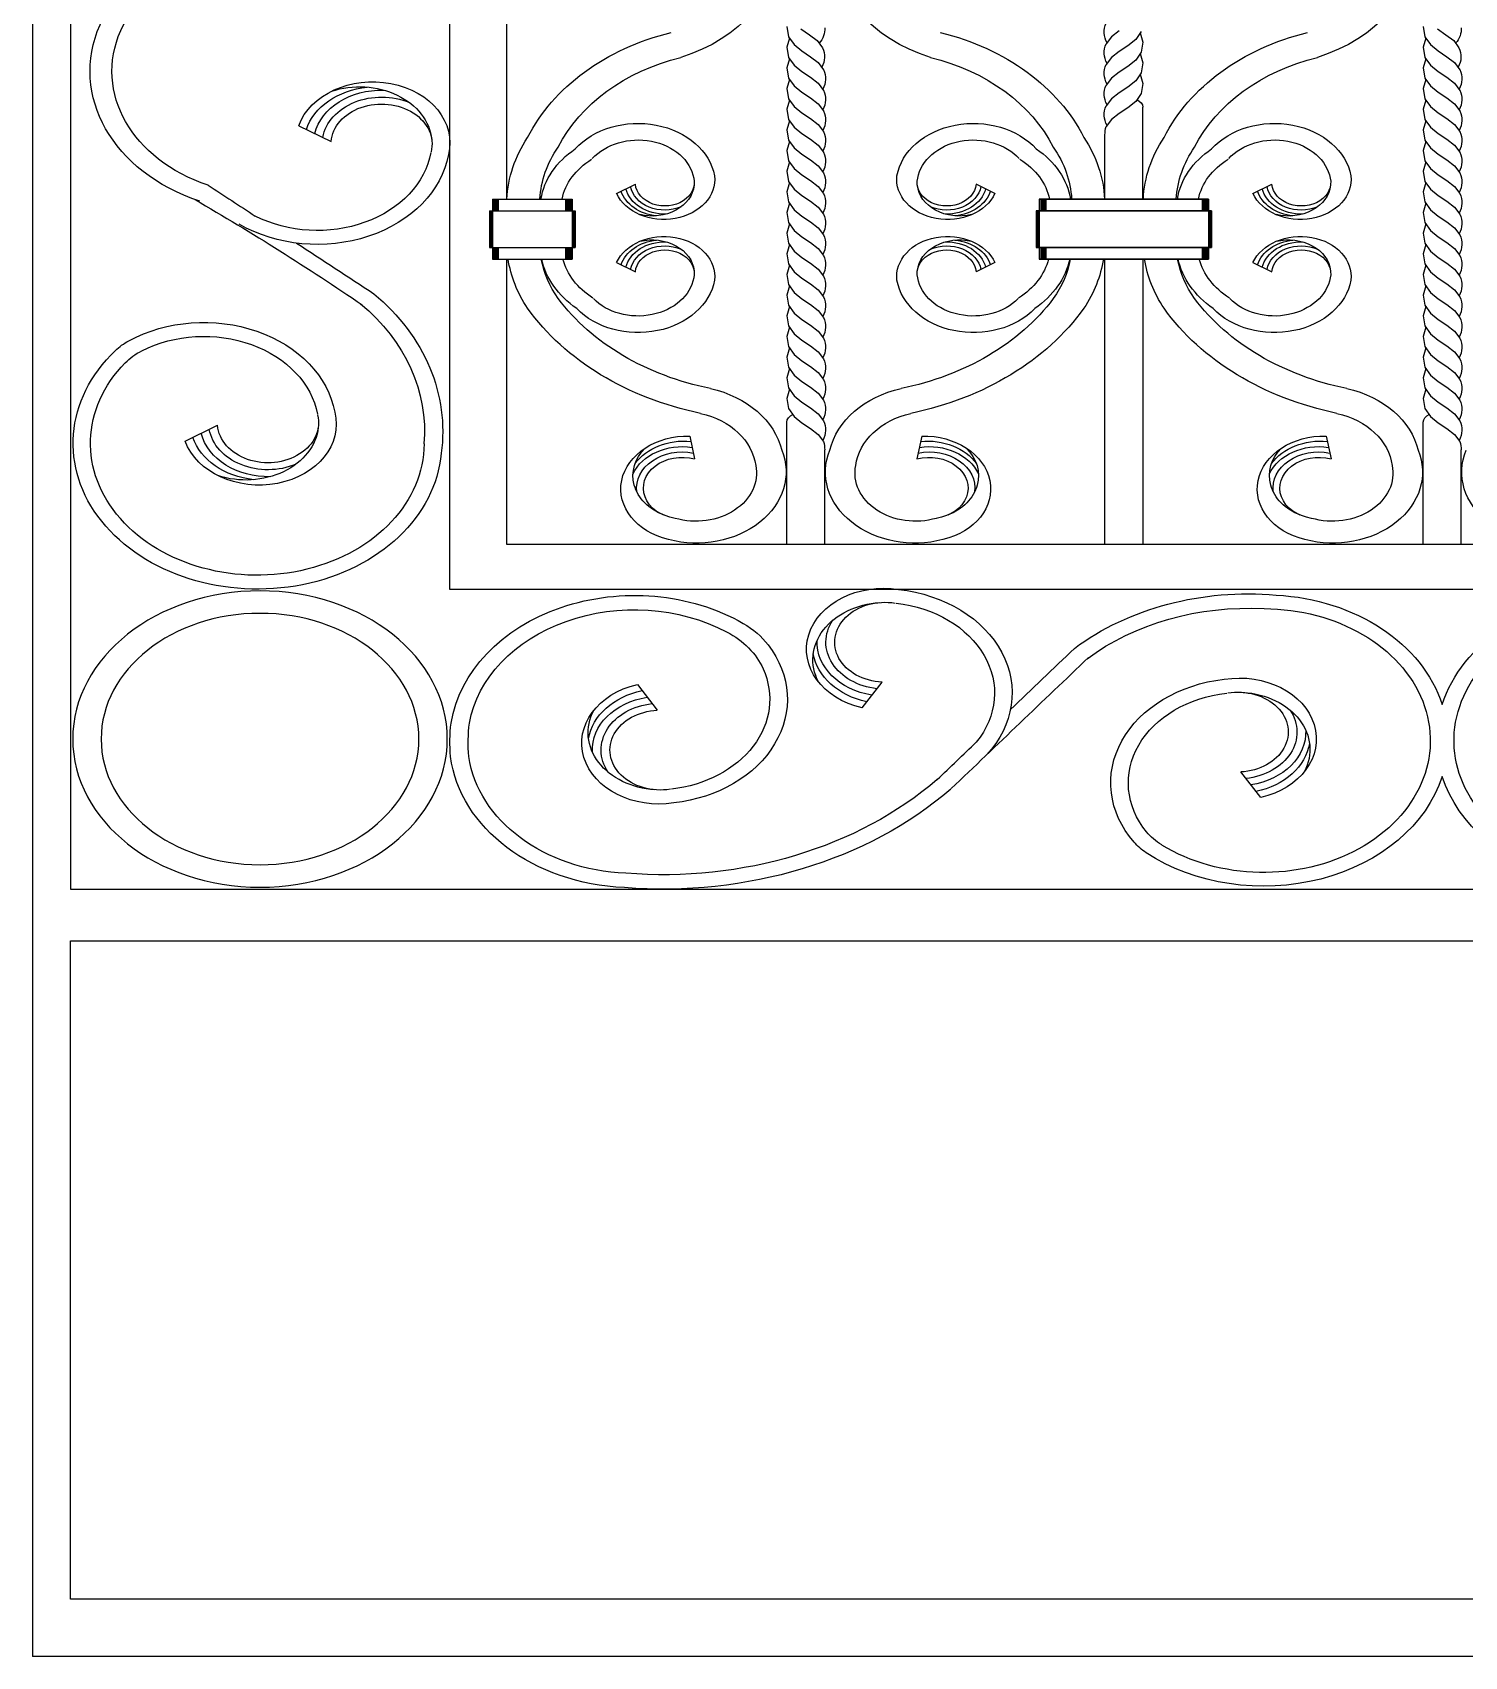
# Model space of a CAD drawing. Extents: x 12262 to 40734, y 30451 to 49613.
# Drawn here: x 29137 to 29948, y 43317 to 44237 of the extents above; entities that cross this region are included whole.
import ezdxf

# ---------------------------------------------------------------- set-up
doc = ezdxf.new("R2010")
doc.units = 0
doc.header["$LTSCALE"] = 0.85
doc.header["$MEASUREMENT"] = 0
doc.layers.get('0').update_dxf_attribs({"linetype": 'CONTINUOUS'})

# ---------------------------------------------------------------- blocks, each defined once
blk = doc.blocks.new('A$C2EF91AEA')
for p, q in [((0, 986.96), (0, 0)), ((21.47, 986.96), (21.47, 434.72)), ((236.2, 986.96), (236.2, 604.64)), ((268.41, 986.96), (268.41, 825.53)), ((427.12, 923.23), (428.07, 917.45)), ((435.15, 921.85), (440.02, 918.62)), ((615.39, 920.8), (611.01, 917.42)), ((627.86, 920.38), (624.71, 915.93)), ((787.5, 923.23), (788.45, 917.45)), ((795.53, 921.85), (800.4, 918.62)), ((428.59, 916.71), (427.12, 911.53)), ((427.12, 911.53), (428.07, 905.75)), ((428.07, 917.45), (431.22, 913.01)), ((431.22, 913.01), (435.67, 909.41)), ((440.02, 918.62), (444.39, 915.24)), ((444.39, 915.24), (447.38, 911.24)), ((447.38, 911.24), (447.38, 911.22)), ((611.01, 917.42), (608.02, 913.42)), ((608.02, 913.42), (608.02, 913.4)), ((620.25, 912.34), (615.39, 909.1)), ((624.71, 915.93), (620.25, 912.34)), ((627.33, 919.63), (628.81, 914.46)), ((628.81, 914.46), (627.86, 908.68)), ((788.97, 916.71), (787.5, 911.53)), ((787.5, 911.53), (788.45, 905.75)), ((788.45, 917.45), (791.6, 913.01)), ((791.6, 913.01), (796.06, 909.41)), ((800.4, 918.62), (804.77, 915.24)), ((804.77, 915.24), (807.76, 911.24)), ((807.76, 911.24), (807.76, 911.22)), ((428.59, 905.01), (427.12, 899.83)), ((428.07, 905.75), (431.22, 901.31)), ((435.67, 909.41), (440.54, 906.17)), ((440.54, 906.17), (444.92, 902.8)), ((444.92, 902.8), (447.91, 898.79)), ((611.01, 905.73), (608.02, 901.72)), ((608.02, 901.72), (608.02, 901.7)), ((615.39, 909.1), (611.01, 905.73)), ((624.71, 904.23), (620.25, 900.64)), ((627.86, 908.68), (624.71, 904.23)), ((627.33, 907.93), (628.81, 902.76)), ((628.81, 902.76), (627.86, 896.98)), ((788.97, 905.01), (787.5, 899.83)), ((788.45, 905.75), (791.6, 901.31)), ((796.06, 909.41), (800.92, 906.17)), ((800.92, 906.17), (805.3, 902.8)), ((805.3, 902.8), (808.29, 898.79)), ((427.12, 899.83), (428.07, 894.05)), ((428.59, 893.31), (427.12, 888.13)), ((428.07, 894.05), (431.22, 889.61)), ((431.22, 901.31), (435.67, 897.71)), ((435.67, 897.71), (440.54, 894.47)), ((440.54, 894.47), (444.92, 891.1)), ((447.91, 898.79), (447.91, 898.78)), ((611.01, 894.03), (608.02, 890.02)), ((615.39, 897.4), (611.01, 894.03)), ((620.25, 900.64), (615.39, 897.4)), ((624.71, 892.54), (620.25, 888.94)), ((627.86, 896.98), (624.71, 892.54)), ((627.33, 896.23), (628.81, 891.06)), ((787.5, 899.83), (788.45, 894.05)), ((788.97, 893.31), (787.5, 888.13)), ((788.45, 894.05), (791.6, 889.61)), ((791.6, 901.31), (796.06, 897.71)), ((796.06, 897.71), (800.92, 894.47)), ((800.92, 894.47), (805.3, 891.1)), ((808.29, 898.79), (808.29, 898.78)), ((427.12, 888.13), (428.07, 882.35)), ((431.22, 889.61), (435.67, 886.01)), ((435.67, 886.01), (440.54, 882.77)), ((444.92, 891.1), (447.91, 887.1)), ((447.91, 887.1), (447.91, 887.08)), ((608.02, 890.02), (608.02, 890)), ((615.39, 885.7), (611.01, 882.33)), ((620.25, 888.94), (615.39, 885.7)), ((627.86, 885.28), (624.71, 880.84)), ((628.81, 891.06), (627.86, 885.28)), ((787.5, 888.13), (788.45, 882.35)), ((791.6, 889.61), (796.06, 886.01)), ((796.06, 886.01), (800.92, 882.77)), ((805.3, 891.1), (808.29, 887.1)), ((808.29, 887.1), (808.29, 887.08)), ((428.59, 881.61), (427.12, 876.43)), ((427.12, 876.43), (428.07, 870.65)), ((428.07, 882.35), (431.22, 877.91)), ((431.22, 877.91), (435.67, 874.31)), ((435.67, 874.31), (440.54, 871.08)), ((440.54, 882.77), (444.92, 879.4)), ((444.92, 879.4), (447.91, 875.4)), ((447.91, 875.4), (447.91, 875.38)), ((611.01, 882.33), (608.02, 878.32)), ((608.02, 878.32), (608.02, 878.31)), ((615.39, 874), (611.01, 870.63)), ((620.25, 877.24), (615.39, 874)), ((624.71, 880.84), (620.25, 877.24)), ((628.8, 825.53), (628.8, 877.58)), ((788.97, 881.61), (787.5, 876.43)), ((787.5, 876.43), (788.45, 870.65)), ((788.45, 882.35), (791.6, 877.91)), ((791.6, 877.91), (796.06, 874.31)), ((796.06, 874.31), (800.92, 871.08)), ((800.92, 882.77), (805.3, 879.4)), ((805.3, 879.4), (808.29, 875.4)), ((808.29, 875.4), (808.29, 875.38)), ((150.75, 867.03), (169.12, 858.11)), ((428.59, 869.91), (427.12, 864.73)), ((427.12, 864.73), (428.07, 858.95)), ((428.07, 870.65), (431.22, 866.21)), ((431.22, 866.21), (435.67, 862.62)), ((440.54, 871.08), (444.92, 867.7)), ((444.92, 867.7), (447.91, 863.7)), ((611.01, 870.63), (608.02, 866.62)), ((608.02, 866.62), (608.02, 866.61)), ((788.97, 869.91), (787.5, 864.73)), ((787.5, 864.73), (788.45, 858.95)), ((788.45, 870.65), (791.6, 866.21)), ((791.6, 866.21), (796.06, 862.62)), ((800.92, 871.08), (805.3, 867.7)), ((805.3, 867.7), (808.29, 863.7)), ((428.59, 858.21), (427.12, 853.03)), ((428.07, 858.95), (431.22, 854.51)), ((435.67, 862.62), (440.54, 859.38)), ((440.54, 859.38), (444.92, 856)), ((444.92, 856), (447.91, 852)), ((447.91, 863.7), (447.91, 863.68)), ((607.32, 825.53), (607.32, 861.81)), ((788.97, 858.21), (787.5, 853.03)), ((788.45, 858.95), (791.6, 854.51)), ((796.06, 862.62), (800.92, 859.38)), ((800.92, 859.38), (805.3, 856)), ((805.3, 856), (808.29, 852)), ((808.29, 863.7), (808.29, 863.68)), ((427.12, 853.03), (428.07, 847.25)), ((428.59, 846.51), (427.12, 841.34)), ((428.07, 847.25), (431.22, 842.81)), ((431.22, 854.51), (435.67, 850.92)), ((435.67, 850.92), (440.54, 847.68)), ((440.54, 847.68), (444.92, 844.3)), ((447.91, 852), (447.91, 851.98)), ((787.5, 853.03), (788.45, 847.25)), ((788.97, 846.51), (787.5, 841.34)), ((788.45, 847.25), (791.6, 842.81)), ((791.6, 854.51), (796.06, 850.92)), ((796.06, 850.92), (800.92, 847.68)), ((800.92, 847.68), (805.3, 844.3)), ((808.29, 852), (808.29, 851.98)), ((427.12, 841.34), (428.07, 835.55)), ((431.22, 842.81), (435.67, 839.22)), ((435.67, 839.22), (440.54, 835.98)), ((444.92, 844.3), (447.91, 840.3)), ((447.91, 840.3), (447.91, 840.28)), ((787.5, 841.34), (788.45, 835.55)), ((791.6, 842.81), (796.06, 839.22)), ((796.06, 839.22), (800.92, 835.98)), ((805.3, 844.3), (808.29, 840.3)), ((808.29, 840.3), (808.29, 840.28)), ((330.72, 828.76), (341.44, 833.97)), ((428.59, 834.81), (427.12, 829.64)), ((427.12, 829.64), (428.07, 823.86)), ((428.07, 835.55), (431.22, 831.11)), ((431.22, 831.11), (435.67, 827.52)), ((440.54, 835.98), (444.92, 832.6)), ((444.92, 832.6), (447.91, 828.6)), ((447.91, 828.6), (447.91, 828.58)), ((545.02, 828.76), (534.3, 833.97)), ((691.1, 828.76), (701.82, 833.97)), ((788.97, 834.81), (787.5, 829.64)), ((787.5, 829.64), (788.45, 823.86)), ((788.45, 835.55), (791.6, 831.11)), ((791.6, 831.11), (796.06, 827.52)), ((800.92, 835.98), (805.3, 832.6)), ((805.3, 832.6), (808.29, 828.6)), ((808.29, 828.6), (808.29, 828.58)), ((258.8, 818.91), (258.8, 798.17)), ((258.8, 818.91), (307.29, 818.91)), ((259.3, 818.91), (259.3, 798.17)), ((259.72, 818.91), (259.72, 798.17)), ((260.05, 818.91), (260.05, 798.17)), ((260.22, 818.91), (260.22, 798.17)), ((260.47, 825.53), (260.47, 791.55)), ((260.47, 825.53), (305.62, 825.53)), ((261.31, 825.53), (261.31, 818.91)), ((261.98, 825.53), (261.98, 818.91)), ((262.48, 825.53), (262.48, 818.91)), ((262.9, 825.53), (262.9, 818.91)), ((263.23, 825.53), (263.23, 818.91)), ((263.48, 825.53), (263.48, 818.91)), ((263.65, 825.53), (263.65, 818.91)), ((301.88, 825.53), (301.88, 818.91)), ((302.44, 825.53), (302.44, 818.91)), ((302.61, 825.53), (302.61, 818.91)), ((302.86, 825.53), (302.86, 818.91)), ((303.2, 825.53), (303.2, 818.91)), ((303.61, 825.53), (303.61, 818.91)), ((304.12, 825.53), (304.12, 818.91)), ((304.79, 825.53), (304.79, 818.91)), ((305.62, 825.53), (305.62, 791.55)), ((305.62, 825.53), (305.62, 818.91)), ((305.87, 818.91), (305.87, 798.17)), ((306.04, 818.91), (306.04, 798.17)), ((306.37, 818.91), (306.37, 798.17)), ((306.79, 818.91), (306.79, 798.17)), ((307.29, 818.91), (307.29, 798.17)), ((428.59, 823.11), (427.12, 817.94)), ((428.07, 823.86), (431.22, 819.41)), ((431.22, 819.41), (435.67, 815.82)), ((435.67, 827.52), (440.54, 824.28)), ((440.54, 824.28), (444.92, 820.9)), ((444.92, 820.9), (447.91, 816.9)), ((568.44, 818.91), (667.68, 818.91)), ((667.68, 818.91), (568.44, 818.91)), ((568.44, 818.91), (568.44, 798.17)), ((568.44, 818.91), (568.44, 798.17)), ((568.94, 818.91), (568.94, 798.17)), ((568.94, 818.91), (568.94, 798.17)), ((569.36, 818.91), (569.36, 798.17)), ((569.36, 818.91), (569.36, 798.17)), ((569.7, 818.91), (569.7, 798.17)), ((569.7, 818.91), (569.7, 798.17)), ((569.86, 818.91), (569.86, 798.17)), ((569.86, 818.91), (569.86, 798.17)), ((570.12, 825.53), (666, 825.53)), ((666, 825.53), (570.12, 825.53)), ((570.12, 825.53), (570.12, 791.55)), ((570.12, 825.53), (570.12, 818.91)), ((570.12, 825.53), (570.12, 818.91)), ((570.12, 825.53), (570.12, 791.55)), ((570.95, 825.53), (570.95, 818.91)), ((570.95, 825.53), (570.95, 818.91)), ((571.62, 825.53), (571.62, 818.91)), ((571.62, 825.53), (571.62, 818.91)), ((572.12, 825.53), (572.12, 818.91)), ((572.12, 825.53), (572.12, 818.91)), ((572.54, 825.53), (572.54, 818.91)), ((572.54, 825.53), (572.54, 818.91)), ((572.87, 825.53), (572.87, 818.91)), ((572.87, 825.53), (572.87, 818.91)), ((573.13, 825.53), (573.13, 818.91)), ((573.13, 825.53), (573.13, 818.91)), ((573.29, 825.53), (573.29, 818.91)), ((573.29, 825.53), (573.29, 818.91)), ((573.86, 825.53), (573.86, 818.91)), ((573.86, 825.53), (573.86, 818.91)), ((662.26, 825.53), (662.26, 818.91)), ((662.26, 825.53), (662.26, 818.91)), ((662.82, 825.53), (662.82, 818.91)), ((662.82, 825.53), (662.82, 818.91)), ((662.99, 825.53), (662.99, 818.91)), ((662.99, 825.53), (662.99, 818.91)), ((663.24, 825.53), (663.24, 818.91)), ((663.24, 825.53), (663.24, 818.91)), ((663.58, 825.53), (663.58, 818.91)), ((663.58, 825.53), (663.58, 818.91)), ((664, 825.53), (664, 818.91)), ((664, 825.53), (664, 818.91)), ((664.5, 825.53), (664.5, 818.91)), ((664.5, 825.53), (664.5, 818.91)), ((665.17, 825.53), (665.17, 818.91)), ((665.17, 825.53), (665.17, 818.91)), ((666, 825.53), (666, 791.55)), ((666, 825.53), (666, 818.91)), ((666, 825.53), (666, 818.91)), ((666, 825.53), (666, 791.55)), ((666.25, 818.91), (666.25, 798.17)), ((666.25, 818.91), (666.25, 798.17)), ((666.42, 818.91), (666.42, 798.17)), ((666.42, 818.91), (666.42, 798.17)), ((666.76, 818.91), (666.76, 798.17)), ((666.76, 818.91), (666.76, 798.17)), ((667.17, 818.91), (667.17, 798.17)), ((667.17, 818.91), (667.17, 798.17)), ((667.68, 818.91), (667.68, 798.17)), ((667.68, 818.91), (667.68, 798.17)), ((788.97, 823.11), (787.5, 817.94)), ((788.45, 823.86), (791.6, 819.41)), ((791.6, 819.41), (796.06, 815.82)), ((796.06, 827.52), (800.92, 824.28)), ((800.92, 824.28), (805.3, 820.9)), ((805.3, 820.9), (808.29, 816.9)), ((427.12, 817.94), (428.07, 812.16)), ((428.59, 811.41), (427.12, 806.24)), ((428.07, 812.16), (431.22, 807.71)), ((435.67, 815.82), (440.54, 812.58)), ((440.54, 812.58), (444.92, 809.2)), ((447.91, 816.9), (447.91, 816.88)), ((787.5, 817.94), (788.45, 812.16)), ((788.97, 811.41), (787.5, 806.24)), ((788.45, 812.16), (791.6, 807.71)), ((796.06, 815.82), (800.92, 812.58)), ((800.92, 812.58), (805.3, 809.2)), ((808.29, 816.9), (808.29, 816.88)), ((427.12, 806.24), (428.07, 800.46)), ((428.07, 800.46), (431.22, 796.01)), ((431.22, 807.71), (435.67, 804.12)), ((435.67, 804.12), (440.54, 800.88)), ((440.54, 800.88), (444.92, 797.51)), ((444.92, 809.2), (447.91, 805.2)), ((447.91, 805.2), (447.91, 805.18)), ((787.5, 806.24), (788.45, 800.46)), ((788.45, 800.46), (791.6, 796.01)), ((791.6, 807.71), (796.06, 804.12)), ((796.06, 804.12), (800.92, 800.88)), ((800.92, 800.88), (805.3, 797.51)), ((805.3, 809.2), (808.29, 805.2)), ((808.29, 805.2), (808.29, 805.18)), ((258.8, 798.17), (307.29, 798.17)), ((260.47, 791.55), (305.62, 791.55)), ((261.31, 798.17), (261.31, 791.55)), ((261.98, 798.17), (261.98, 791.55)), ((262.48, 798.17), (262.48, 791.55)), ((262.9, 798.17), (262.9, 791.55)), ((263.23, 798.17), (263.23, 791.55)), ((263.48, 798.17), (263.48, 791.55)), ((263.65, 798.17), (263.65, 791.55)), ((268.41, 791.58), (268.41, 630.13)), ((268.41, 791.55), (268.41, 630.13)), ((301.88, 798.17), (301.88, 791.55)), ((302.44, 798.17), (302.44, 791.55)), ((302.61, 798.17), (302.61, 791.55)), ((302.86, 798.17), (302.86, 791.55)), ((303.2, 798.17), (303.2, 791.55)), ((303.61, 798.17), (303.61, 791.55)), ((304.12, 798.17), (304.12, 791.55)), ((304.79, 798.17), (304.79, 791.55)), ((305.62, 798.17), (305.62, 791.55)), ((428.59, 799.71), (427.12, 794.54)), ((427.12, 794.54), (428.07, 788.76)), ((431.22, 796.01), (435.67, 792.42)), ((435.67, 792.42), (440.54, 789.18)), ((444.92, 797.51), (447.91, 793.5)), ((447.91, 793.5), (447.91, 793.48)), ((568.44, 798.17), (667.68, 798.17)), ((667.68, 798.17), (568.44, 798.17)), ((570.12, 798.17), (570.12, 791.55)), ((570.12, 798.17), (570.12, 791.55)), ((570.12, 791.55), (666, 791.55)), ((666, 791.55), (570.12, 791.55)), ((570.95, 798.17), (570.95, 791.55)), ((570.95, 798.17), (570.95, 791.55)), ((571.62, 798.17), (571.62, 791.55)), ((571.62, 798.17), (571.62, 791.55)), ((572.12, 798.17), (572.12, 791.55)), ((572.12, 798.17), (572.12, 791.55)), ((572.54, 798.17), (572.54, 791.55)), ((572.54, 798.17), (572.54, 791.55)), ((572.87, 798.17), (572.87, 791.55)), ((572.87, 798.17), (572.87, 791.55)), ((573.13, 798.17), (573.13, 791.55)), ((573.13, 798.17), (573.13, 791.55)), ((573.29, 798.17), (573.29, 791.55)), ((573.29, 798.17), (573.29, 791.55)), ((573.86, 798.17), (573.86, 791.55)), ((573.86, 798.17), (573.86, 791.55)), ((607.32, 630.13), (607.32, 791.55)), ((607.32, 630.13), (607.32, 791.55)), ((628.8, 791.55), (628.8, 630.13)), ((662.26, 798.17), (662.26, 791.55)), ((662.26, 798.17), (662.26, 791.55)), ((662.82, 798.17), (662.82, 791.55)), ((662.82, 798.17), (662.82, 791.55)), ((662.99, 798.17), (662.99, 791.55)), ((662.99, 798.17), (662.99, 791.55)), ((663.24, 798.17), (663.24, 791.55)), ((663.24, 798.17), (663.24, 791.55)), ((663.58, 798.17), (663.58, 791.55)), ((663.58, 798.17), (663.58, 791.55)), ((664, 798.17), (664, 791.55)), ((664, 798.17), (664, 791.55)), ((664.5, 798.17), (664.5, 791.55)), ((664.5, 798.17), (664.5, 791.55)), ((665.17, 798.17), (665.17, 791.55)), ((665.17, 798.17), (665.17, 791.55)), ((666, 798.17), (666, 791.55)), ((666, 798.17), (666, 791.55)), ((788.97, 799.71), (787.5, 794.54)), ((787.5, 794.54), (788.45, 788.76)), ((791.6, 796.01), (796.06, 792.42)), ((796.06, 792.42), (800.92, 789.18)), ((805.3, 797.51), (808.29, 793.5)), ((808.29, 793.5), (808.29, 793.48)), ((330.72, 789.51), (341.44, 784.3)), ((428.59, 788.01), (427.12, 782.84)), ((427.12, 782.84), (428.07, 777.06)), ((428.07, 788.76), (431.22, 784.32)), ((431.22, 784.32), (435.67, 780.72)), ((440.54, 789.18), (444.92, 785.81)), ((444.92, 785.81), (447.91, 781.8)), ((545.02, 789.51), (534.3, 784.3)), ((691.1, 789.51), (701.82, 784.3)), ((788.97, 788.01), (787.5, 782.84)), ((787.5, 782.84), (788.45, 777.06)), ((788.45, 788.76), (791.6, 784.32)), ((791.6, 784.32), (796.06, 780.72)), ((800.92, 789.18), (805.3, 785.81)), ((805.3, 785.81), (808.29, 781.8)), ((428.59, 776.32), (427.12, 771.14)), ((428.07, 777.06), (431.22, 772.62)), ((435.67, 780.72), (440.54, 777.48)), ((440.54, 777.48), (444.92, 774.11)), ((444.92, 774.11), (447.91, 770.1)), ((447.91, 781.8), (447.91, 781.78)), ((788.97, 776.32), (787.5, 771.14)), ((788.45, 777.06), (791.6, 772.62)), ((796.06, 780.72), (800.92, 777.48)), ((800.92, 777.48), (805.3, 774.11)), ((805.3, 774.11), (808.29, 770.1)), ((808.29, 781.8), (808.29, 781.78)), ((427.12, 771.14), (428.07, 765.36)), ((428.59, 764.62), (427.12, 759.44)), ((428.07, 765.36), (431.22, 760.92)), ((431.22, 772.62), (435.67, 769.02)), ((435.67, 769.02), (440.54, 765.78)), ((440.54, 765.78), (444.92, 762.41)), ((447.91, 770.1), (447.91, 770.09)), ((787.5, 771.14), (788.45, 765.36)), ((788.97, 764.62), (787.5, 759.44)), ((788.45, 765.36), (791.6, 760.92)), ((791.6, 772.62), (796.06, 769.02)), ((796.06, 769.02), (800.92, 765.78)), ((800.92, 765.78), (805.3, 762.41)), ((808.29, 770.1), (808.29, 770.09)), ((427.12, 759.44), (428.07, 753.66)), ((431.22, 760.92), (435.67, 757.32)), ((435.67, 757.32), (440.54, 754.08)), ((444.92, 762.41), (447.91, 758.4)), ((447.91, 758.4), (447.91, 758.39)), ((787.5, 759.44), (788.45, 753.66)), ((791.6, 760.92), (796.06, 757.32)), ((796.06, 757.32), (800.92, 754.08)), ((805.3, 762.41), (808.29, 758.4)), ((808.29, 758.4), (808.29, 758.39)), ((428.59, 752.92), (427.12, 747.74)), ((427.12, 747.74), (428.07, 741.96)), ((428.07, 753.66), (431.22, 749.22)), ((431.22, 749.22), (435.67, 745.62)), ((435.67, 745.62), (440.54, 742.38)), ((440.54, 754.08), (444.92, 750.71)), ((444.92, 750.71), (447.91, 746.71)), ((447.91, 746.71), (447.91, 746.69)), ((788.97, 752.92), (787.5, 747.74)), ((787.5, 747.74), (788.45, 741.96)), ((788.45, 753.66), (791.6, 749.22)), ((791.6, 749.22), (796.06, 745.62)), ((796.06, 745.62), (800.92, 742.38)), ((800.92, 754.08), (805.3, 750.71)), ((805.3, 750.71), (808.29, 746.71)), ((808.29, 746.71), (808.29, 746.69)), ((428.59, 741.22), (427.12, 736.04)), ((427.12, 736.04), (428.07, 730.26)), ((428.07, 741.96), (431.22, 737.52)), ((431.22, 737.52), (435.67, 733.92)), ((440.54, 742.38), (444.92, 739.01)), ((444.92, 739.01), (447.91, 735.01)), ((788.97, 741.22), (787.5, 736.04)), ((787.5, 736.04), (788.45, 730.26)), ((788.45, 741.96), (791.6, 737.52)), ((791.6, 737.52), (796.06, 733.92)), ((800.92, 742.38), (805.3, 739.01)), ((805.3, 739.01), (808.29, 735.01)), ((428.59, 729.52), (427.12, 724.34)), ((428.07, 730.26), (431.22, 725.82)), ((435.67, 733.92), (440.54, 730.69)), ((440.54, 730.69), (444.92, 727.31)), ((444.92, 727.31), (447.91, 723.31)), ((447.91, 735.01), (447.91, 734.99)), ((788.97, 729.52), (787.5, 724.34)), ((788.45, 730.26), (791.6, 725.82)), ((796.06, 733.92), (800.92, 730.69)), ((800.92, 730.69), (805.3, 727.31)), ((805.3, 727.31), (808.29, 723.31)), ((808.29, 735.01), (808.29, 734.99)), ((427.12, 724.34), (428.07, 718.56)), ((428.59, 717.82), (427.12, 712.64)), ((428.07, 718.56), (431.22, 714.12)), ((431.22, 725.82), (435.67, 722.23)), ((435.67, 722.23), (440.54, 718.99)), ((440.54, 718.99), (444.92, 715.61)), ((447.91, 723.31), (447.91, 723.29)), ((787.5, 724.34), (788.45, 718.56)), ((788.97, 717.82), (787.5, 712.64)), ((788.45, 718.56), (791.6, 714.12)), ((791.6, 725.82), (796.06, 722.23)), ((796.06, 722.23), (800.92, 718.99)), ((800.92, 718.99), (805.3, 715.61)), ((808.29, 723.31), (808.29, 723.29)), ((427.12, 712.64), (428.07, 706.86)), ((431.22, 714.12), (435.67, 710.53)), ((435.67, 710.53), (440.54, 707.29)), ((444.92, 715.61), (447.91, 711.61)), ((447.91, 711.61), (447.91, 711.59)), ((787.5, 712.64), (788.45, 706.86)), ((791.6, 714.12), (796.06, 710.53)), ((796.06, 710.53), (800.92, 707.29)), ((805.3, 715.61), (808.29, 711.61)), ((808.29, 711.61), (808.29, 711.59)), ((427.13, 630.13), (427.13, 699.17)), ((428.07, 706.86), (431.22, 702.42)), ((431.22, 702.42), (435.67, 698.83)), ((440.54, 707.29), (444.92, 703.91)), ((444.92, 703.91), (447.91, 699.91)), ((447.91, 699.91), (447.91, 699.89)), ((787.51, 630.13), (787.51, 699.17)), ((788.45, 706.86), (791.6, 702.42)), ((791.6, 702.42), (796.06, 698.83)), ((800.92, 707.29), (805.3, 703.91)), ((805.3, 703.91), (808.29, 699.91)), ((808.29, 699.91), (808.29, 699.89)), ((86.45, 688.44), (104.82, 697.37)), ((372.18, 691.29), (374.93, 678.33)), ((435.67, 698.83), (440.54, 695.59)), ((440.54, 695.59), (444.92, 692.21)), ((444.92, 692.21), (447.91, 688.21)), ((503.56, 691.29), (500.8, 678.33)), ((732.56, 691.29), (735.31, 678.33)), ((796.06, 698.83), (800.92, 695.59)), ((800.92, 695.59), (805.3, 692.21)), ((805.3, 692.21), (808.29, 688.21)), ((447.91, 688.21), (447.91, 688.19)), ((448.6, 630.13), (448.6, 683.39)), ((808.29, 688.21), (808.29, 688.19)), ((808.99, 630.13), (808.99, 683.39)), ((268.41, 630.13), (1328.08, 630.13)), ((236.2, 604.64), (1360.29, 604.64)), ((342.53, 550.56), (353.81, 536.02)), ((469.81, 537.37), (481.09, 551.91)), ((695.5, 486.49), (684.22, 501.03)), ((21.47, 434.72), (1575.03, 434.72)), ((21.47, 32.53), (21.47, 405.31)), ((21.47, 405.31), (1575.03, 405.31)), ((21.47, 32.53), (21.47, 405.31)), ((21.47, 405.31), (1575.03, 405.31)), ((1575.03, 32.53), (21.47, 32.53)), ((1610.49, 0), (0, 0))]:
    blk.add_line(p, q)
at = {"extrusion": (0, 0, -1)}
for centre, major_axis, start_param, end_param in [((133.43, 897.95), (-100.79, 0), -1.176162, 1.845377), ((133.43, 897.95), (88.4, 0), 1.965431, 4.98697), ((334.53, 971.34), (-89.08, 0), 3.161138, 4.336531), ((541.21, 971.34), (-89.08, 0), -1.194939, -0.019545), ((694.91, 971.34), (89.08, 0), 0.019545, 1.194939), ((400.01, 822.52), (128.86, 0), 3.522011, 4.4103), ((430.97, 921.72), (-17.67, 0), 3.079361, 3.747456), ((475.72, 822.52), (-128.86, 0), 1.872886, 2.761174), ((625.47, 920.01), (18.6, 0), 2.723114, 3.497742), ((760.39, 822.52), (128.86, 0), 3.522011, 4.4103), ((791.35, 921.72), (-17.67, 0), 3.079361, 3.747456), ((429.93, 906.13), (-18.6, 0), 2.785444, 3.560071), ((625.47, 908.31), (18.6, 0), 2.723114, 3.497742), ((790.31, 906.13), (18.6, 0), -0.356149, 0.418478), ((400.01, 822.52), (110.2, 0), 3.522011, 4.4103), ((475.72, 822.52), (110.2, 0), -1.268707, -0.380418), ((625.47, 896.61), (18.6, 0), 2.723114, 3.497742), ((760.39, 822.52), (110.2, 0), 3.522011, 4.4103), ((192.67, 857.42), (-43.65, 0), 0.281942, 3.337766), ((430.46, 893.68), (-18.6, 0), 2.785444, 3.560071), ((790.84, 893.68), (18.6, 0), -0.356149, 0.418478), ((194.94, 856.57), (41.22, 0), 3.400397, 4.58213), ((197.67, 856.71), (38.57, 0), 3.336638, 4.746157), ((197.67, 856.71), (33.59, 0), 3.280941, 5.200817), ((185.15, 856.6), (41.08, 0), 4.315479, 6.202245), ((430.46, 881.99), (-18.6, 0), 2.785444, 3.560071), ((625.47, 884.91), (18.6, 0), 2.723114, 3.497742), ((790.84, 881.99), (18.6, 0), -0.356149, 0.418478), ((197.67, 856.71), (28.6, 0), 3.20358, 6.482313), ((430.46, 870.29), (-18.6, 0), 2.785444, 3.560071), ((625.47, 873.21), (18.6, 0), 2.723114, 3.497742), ((622.14, 877.24), (6.67, 0), -1.056819, -0.064307), ((790.84, 870.29), (18.6, 0), -0.356149, 0.418478), ((342.93, 833.8), (-43.72, 0), 0.619195, 2.998469), ((532.8, 833.8), (-43.72, 0), 0.143123, 2.522398), ((632.33, 861.97), (-25.01, 0), -0.008048, 0.236629), ((703.31, 833.8), (43.72, 0), 3.760788, 6.140062), ((371.53, 822.55), (-102.94, 0), 0.036611, 0.482989), ((342.93, 833.8), (-31.84, 0), 0.619195, 2.998469), ((430.46, 858.59), (-18.6, 0), 2.785444, 3.560071), ((532.8, 833.8), (-31.84, 0), 0.143123, 2.522398), ((504.2, 822.55), (-102.94, 0), 2.658604, 3.104981), ((731.91, 822.55), (-102.94, 0), 0.036611, 0.482989), ((703.31, 833.8), (-31.84, 0), 0.619195, 2.998469), ((790.84, 858.59), (18.6, 0), -0.356149, 0.418478), ((161.29, 859.15), (74.96, 0), 0.143123, 2.202551), ((161.29, 859.15), (64.99, 0), 0.143123, 2.142133), ((372.01, 822.65), (84.76, 0), 3.184609, 3.643237), ((343.85, 819.92), (-56.35, 0), 0.126108, 0.865728), ((344.03, 820.11), (-44.67, 0), 0.153942, 0.910569), ((430.46, 846.89), (-18.6, 0), 2.785444, 3.560071), ((531.71, 820.11), (-44.67, 0), 2.231024, 2.98765), ((531.89, 819.92), (56.35, 0), -0.865728, -0.126108), ((503.73, 822.65), (-84.76, 0), 2.639948, 3.098576), ((732.39, 822.65), (-84.76, 0), 0.043017, 0.501645), ((704.23, 819.92), (-56.35, 0), 0.126108, 0.865728), ((704.41, 820.11), (44.67, 0), 3.295535, 4.052161), ((790.84, 846.89), (18.6, 0), -0.356149, 0.418478), ((357.64, 836.63), (28.69, 0), -0.093098, 2.787829), ((358.09, 834.79), (-16.68, 0), 2.942465, 6.221198), ((430.46, 835.19), (-18.6, 0), 2.785444, 3.560071), ((518.1, 836.63), (28.69, 0), 0.353764, 3.23469), ((517.65, 834.79), (16.68, 0), 0.061988, 3.34072), ((718.02, 836.63), (-28.69, 0), 3.048495, 5.929422), ((718.47, 834.79), (-16.68, 0), 2.942465, 6.221198), ((790.84, 835.19), (18.6, 0), -0.356149, 0.418478), ((-43491.72, -40884.8), (68407.82, 0), -0.879904, -0.879398), ((356.5, 834.86), (-24.04, 0), -1.440537, -0.258804), ((358.09, 834.79), (-22.5, 0), 4.678621, 6.08814), ((358.09, 834.79), (19.59, 0), 1.082368, 3.002244), ((350.79, 834.85), (23.96, 0), 0.08094, 1.860939), ((430.46, 823.49), (-18.6, 0), 2.785444, 3.560071), ((524.95, 834.85), (-23.96, 0), 4.422247, 6.202245), ((517.65, 834.79), (-19.59, 0), 3.280941, 5.200817), ((517.65, 834.79), (-22.5, 0), 3.336638, 4.746157), ((519.24, 834.86), (24.04, 0), 0.258804, 1.440537), ((716.88, 834.86), (24.04, 0), 1.701055, 2.882789), ((718.47, 834.79), (22.5, 0), 1.537028, 2.946547), ((718.47, 834.79), (19.59, 0), 1.082368, 3.002244), ((711.17, 834.85), (23.96, 0), 0.08094, 1.860939), ((790.84, 823.49), (18.6, 0), -0.356149, 0.418478), ((-786.95, -125.93), (1489.07, 0), -0.939529, -0.858112), ((430.46, 811.79), (-18.6, 0), 2.785444, 3.560071), ((790.84, 811.79), (18.6, 0), -0.356149, 0.418478), ((-43491.72, -40884.8), (68407.82, 0), -0.878954, -0.878123), ((357.64, 781.64), (-28.69, 0), 0.353764, 3.23469), ((356.5, 783.41), (-24.04, 0), 0.258804, 1.440537), ((358.09, 783.48), (22.5, 0), 3.336638, 4.746157), ((350.79, 783.42), (23.96, 0), 4.422247, 6.202245), ((430.46, 800.09), (-18.6, 0), 2.785444, 3.560071), ((518.1, 781.64), (-28.69, 0), -0.093098, 2.787829), ((524.95, 783.42), (23.96, 0), 3.222533, 5.002531), ((517.65, 783.48), (-22.5, 0), 1.537028, 2.946547), ((519.24, 783.41), (24.04, 0), -1.440537, -0.258804), ((718.02, 781.64), (-28.69, 0), 0.353764, 3.23469), ((716.88, 783.41), (-24.04, 0), 0.258804, 1.440537), ((718.47, 783.48), (22.5, 0), 3.336638, 4.746157), ((711.17, 783.42), (23.96, 0), 4.422247, 6.202245), ((790.84, 800.09), (-18.6, 0), 2.785444, 3.560071), ((370.96, 801.39), (102.39, 0), 2.656837, 3.019794), ((369.77, 800.96), (82.55, 0), 2.632438, 2.996987), ((348.31, 799.66), (-60.84, 0), -0.850292, -0.169247), ((348.07, 799.4), (48.75, 0), 2.252214, 2.936616), ((358.09, 783.48), (-19.59, 0), 0.139349, 2.059224), ((358.09, 783.48), (16.68, 0), 3.20358, 6.482313), ((430.46, 788.39), (-18.6, 0), 2.785444, 3.560071), ((517.65, 783.48), (16.68, 0), 2.942465, 6.221198), ((517.65, 783.48), (-19.59, 0), 1.082368, 3.002244), ((527.66, 799.4), (-48.75, 0), 3.346569, 4.030972), ((527.42, 799.66), (-60.84, 0), 3.31084, 3.991884), ((505.96, 800.96), (-82.55, 0), 3.286198, 3.650747), ((504.78, 801.39), (-102.39, 0), 3.263391, 3.626348), ((731.34, 801.39), (-102.39, 0), -0.484756, -0.121798), ((730.15, 800.96), (82.55, 0), 2.632438, 2.996987), ((708.7, 799.66), (60.84, 0), 2.291301, 2.972346), ((708.45, 799.4), (48.75, 0), 2.252214, 2.936616), ((718.47, 783.48), (-19.59, 0), 0.139349, 2.059224), ((718.47, 783.48), (-16.68, 0), 0.061988, 3.34072), ((790.84, 788.39), (18.6, 0), -0.356149, 0.418478), ((342.93, 784.46), (43.72, 0), 0.143123, 2.489844), ((342.93, 784.46), (31.84, 0), 0.143123, 2.489844), ((430.46, 776.69), (-18.6, 0), 2.785444, 3.560071), ((532.8, 784.46), (43.72, 0), 0.651749, 2.998469), ((532.8, 784.46), (31.84, 0), 0.651749, 2.998469), ((703.31, 784.46), (-43.72, 0), 3.284716, 5.631437), ((703.31, 784.46), (-31.84, 0), 3.284716, 5.631437), ((790.84, 776.69), (18.6, 0), -0.356149, 0.418478), ((89.14, 694.12), (132.87, 0), -0.756235, 0.0686), ((89.14, 694.12), (-143.17, 0), 2.385358, 3.253048), ((89.14, 694.12), (-143.17, 0), 2.385358, 3.253048), ((418.34, 825.65), (-158.68, 0), -1.315783, -0.516554), ((418.39, 826), (-140.49, 0), -1.32247, -0.537156), ((430.46, 764.99), (-18.6, 0), 2.785444, 3.560071), ((457.34, 826), (-140.49, 0), 3.678749, 4.464063), ((457.4, 825.65), (-158.68, 0), 3.658147, 4.457376), ((778.72, 825.65), (158.68, 0), 1.82581, 2.625039), ((778.77, 826), (140.49, 0), 1.819122, 2.604436), ((790.84, 764.99), (18.6, 0), -0.356149, 0.418478), ((97, 696.32), (74.96, 0), 4.110334, 6.140062), ((430.46, 753.29), (-18.6, 0), 2.785444, 3.560071), ((790.84, 753.29), (18.6, 0), -0.356149, 0.418478), ((75.6, 720.96), (-37.19, 0), 0.690765, 0.968741), ((97, 696.32), (-64.99, 0), 0.999731, 2.998469), ((430.46, 741.59), (-18.6, 0), 2.785444, 3.560071), ((790.84, 741.59), (18.6, 0), -0.356149, 0.418478), ((127.34, 687.11), (-104.31, 0), 3.209379, 6.97395), ((81.97, 714.83), (37.19, 0), 3.798764, 4.141324), ((127.28, 687.17), (94.42, 0), 0.003382, 3.798764), ((430.46, 729.9), (-18.6, 0), 2.785444, 3.560071), ((790.84, 729.9), (18.6, 0), -0.356149, 0.418478), ((368.33, 674.91), (-56.92, 0), 1.847199, 2.95472), ((430.46, 718.2), (-18.6, 0), 2.785444, 3.560071), ((507.41, 674.91), (56.92, 0), 3.328465, 4.435986), ((728.71, 674.91), (-56.92, 0), 1.847199, 2.95472), ((790.84, 718.2), (18.6, 0), -0.356149, 0.418478), ((430.46, 706.5), (-18.6, 0), 2.785444, 3.560071), ((790.84, 706.5), (18.6, 0), -0.356149, 0.418478), ((128.38, 698.05), (-43.65, 0), 2.945419, 6.001244), ((133.37, 698.77), (28.6, 0), -0.199128, 3.079605), ((366.34, 671.13), (43.41, 0), -1.291378, -0.103616), ((433.78, 698.83), (6.67, 0), 3.2059, 4.198412), ((430.46, 694.8), (-18.6, 0), 2.785444, 3.560071), ((509.4, 671.13), (43.41, 0), 3.245209, 4.432971), ((726.72, 671.13), (43.41, 0), -1.291378, -0.103616), ((794.16, 698.83), (6.67, 0), 3.2059, 4.198412), ((790.84, 694.8), (-18.6, 0), 2.785444, 3.560071), ((130.64, 698.9), (-41.22, 0), -1.440537, -0.258804), ((133.37, 698.77), (-38.57, 0), 4.678621, 6.08814), ((133.37, 698.77), (33.59, 0), 1.082368, 3.002244), ((120.85, 698.88), (-41.08, 0), 3.222533, 5.109299), ((371.04, 661.33), (37.88, 0), 1.861671, 4.742598), ((504.7, 661.33), (37.88, 0), 4.68218, 7.563107), ((731.42, 661.33), (37.88, 0), 1.861671, 4.742598), ((371.67, 668.84), (-31.63, 0), -1.105883, 0.674115), ((367.96, 661.8), (29.7, 0), 3.491797, 4.901316), ((368.87, 663.31), (31.74, 0), 3.655824, 4.837557), ((367.96, 661.8), (25.86, 0), 3.037137, 4.957013), ((375.87, 670.9), (50.86, 0), -0.312792, 1.884594), ((499.86, 670.9), (50.86, 0), 1.256999, 3.454385), ((423.6, 683.55), (25.01, 0), -0.236629, 0.008048), ((507.77, 661.8), (-25.86, 0), 1.326173, 3.246048), ((507.77, 661.8), (-29.7, 0), 1.381869, 2.791388), ((506.87, 663.31), (31.74, 0), 4.587221, 5.768954), ((504.06, 668.84), (31.63, 0), -0.674115, 1.105883), ((732.05, 668.84), (31.63, 0), 2.035709, 3.815707), ((728.35, 661.8), (29.7, 0), 3.491797, 4.901316), ((729.25, 663.31), (31.74, 0), 3.655824, 4.837557), ((728.35, 661.8), (-25.86, 0), -0.104456, 1.81542), ((736.25, 670.9), (-50.86, 0), 2.8288, 5.026187), ((860.24, 670.9), (-50.86, 0), 4.398591, 6.595978), ((783.98, 683.55), (25.01, 0), -0.236629, 0.008048), ((367.96, 661.8), (22.02, 0), 1.755641, 5.034374), ((375.62, 670.24), (-34.36, 0), 2.977345, 5.05993), ((500.12, 670.24), (-34.36, 0), 4.364848, 6.447433), ((507.77, 661.8), (-22.02, 0), 1.248812, 4.527544), ((728.35, 661.8), (22.02, 0), 1.755641, 5.034374), ((736, 670.24), (-34.36, 0), 2.977345, 5.05993), ((481.95, 570.55), (43.65, 0), 1.852738, 4.908563), ((128.84, 519.68), (-106.07, 0), 3.141593, 9.424778), ((340.85, 518.2), (-104.65, 0), 0.127016, 2.199609), ((482.86, 574.5), (-28.6, 0), -1.508809, 1.769924), ((479.77, 545.72), (-74.96, 0), 1.71392, 3.773348), ((688.32, 488.62), (-143.17, 0), 0.814562, 1.682252), ((688.32, 488.62), (-143.17, 0), 0.814562, 1.682252), ((697.18, 518.85), (-104.31, 0), 1.638583, 2.891578), ((899.32, 518.85), (104.31, 0), 3.391607, 4.644603), ((128.84, 519.68), (-89.96, 0), 3.141593, 9.424778), ((340.85, 518.2), (-94.35, 0), 0.140974, 2.157156), ((483, 564.6), (-41.08, 0), -0.39691, 1.489856), ((479.77, 545.72), (64.99, 0), -1.427673, 0.571337), ((688.32, 488.62), (-132.87, 0), 0.814562, 1.639396), ((697.11, 518.8), (-94.42, 0), 1.574178, 5.369561), ((899.39, 518.8), (-94.42, 0), 4.055217, 7.8506), ((363.65, 545.36), (-53.15, 0), 2.157156, 2.799727), ((371.14, 551.16), (53.15, 0), -0.941983, -0.544796), ((482.86, 574.5), (33.59, 0), 1.710145, 3.630021), ((352.49, 542.22), (74.96, 0), -0.544796, 1.427673), ((482.86, 574.5), (-38.57, 0), -1.375751, 0.033768), ((53232.74, -33997.35), (-68407.82, 0), 0.691842, 0.692673), ((483.03, 572.34), (41.22, 0), 1.8296, 3.011334), ((53232.74, -33997.35), (68397.52, 0), 3.832485, 3.834266), ((352.49, 542.22), (64.99, 0), -0.341866, 1.427673), ((685.54, 494.84), (-74.96, 0), -0.602055, 1.427673), ((683.36, 519.67), (43.65, 0), 4.516215, 7.57204), ((354.67, 517.39), (-43.65, 0), 4.516215, 7.57204), ((355.75, 515.59), (41.22, 0), 3.271852, 4.453585), ((355.58, 513.43), (38.57, 0), 3.107825, 4.517343), ((685.54, 494.84), (-64.99, 0), -0.571065, 1.427673), ((682.45, 523.62), (-28.6, 0), 1.371669, 4.650401), ((682.31, 513.72), (-41.08, 0), 1.651737, 3.538503), ((355.71, 523.34), (-41.08, 0), -1.489856, 0.39691), ((355.58, 513.43), (-33.59, 0), -0.488428, 1.431448), ((355.58, 513.43), (28.6, 0), 1.371669, 4.650401), ((682.45, 523.62), (33.59, 0), -0.488428, 1.431448), ((381.52, 517.8), (-145.13, 0), -0.07007, 0.094971), ((379.2, 517.78), (132.48, 0), 3.064999, 3.245849), ((682.45, 523.62), (-38.57, 0), 3.107825, 4.517343), ((53232.74, -33997.35), (-68407.82, 0), 0.690892, 0.691399), ((682.28, 521.46), (-41.22, 0), 3.271852, 4.453585), ((340.85, 518.2), (104.65, 0), 1.62528, 3.039478), ((340.85, 518.2), (94.35, 0), 1.622873, 3.028282), ((357.06, 609.7), (-210.9, 0), 3.88479, 4.812677), ((697.18, 518.85), (104.31, 0), 0.250014, 2.261561), ((899.32, 518.85), (-104.31, 0), 4.021624, 6.033171), ((357.06, 609.7), (221.21, 0), 0.743198, 1.669978), ((654.41, 477.91), (37.19, 0), 2.261561, 2.539538), ((662.15, 482.95), (-37.19, 0), -0.913625, -0.571065)]:
    blk.add_ellipse(centre, major_axis=major_axis, ratio=0.79131, start_param=start_param, end_param=end_param, dxfattribs=at)

msp = doc.modelspace()

# ---------------------------------------------------------------- block references
msp.add_blockref('A$C2EF91AEA', (29137.29, 43316.64))

doc.saveas('drawing.dxf')
